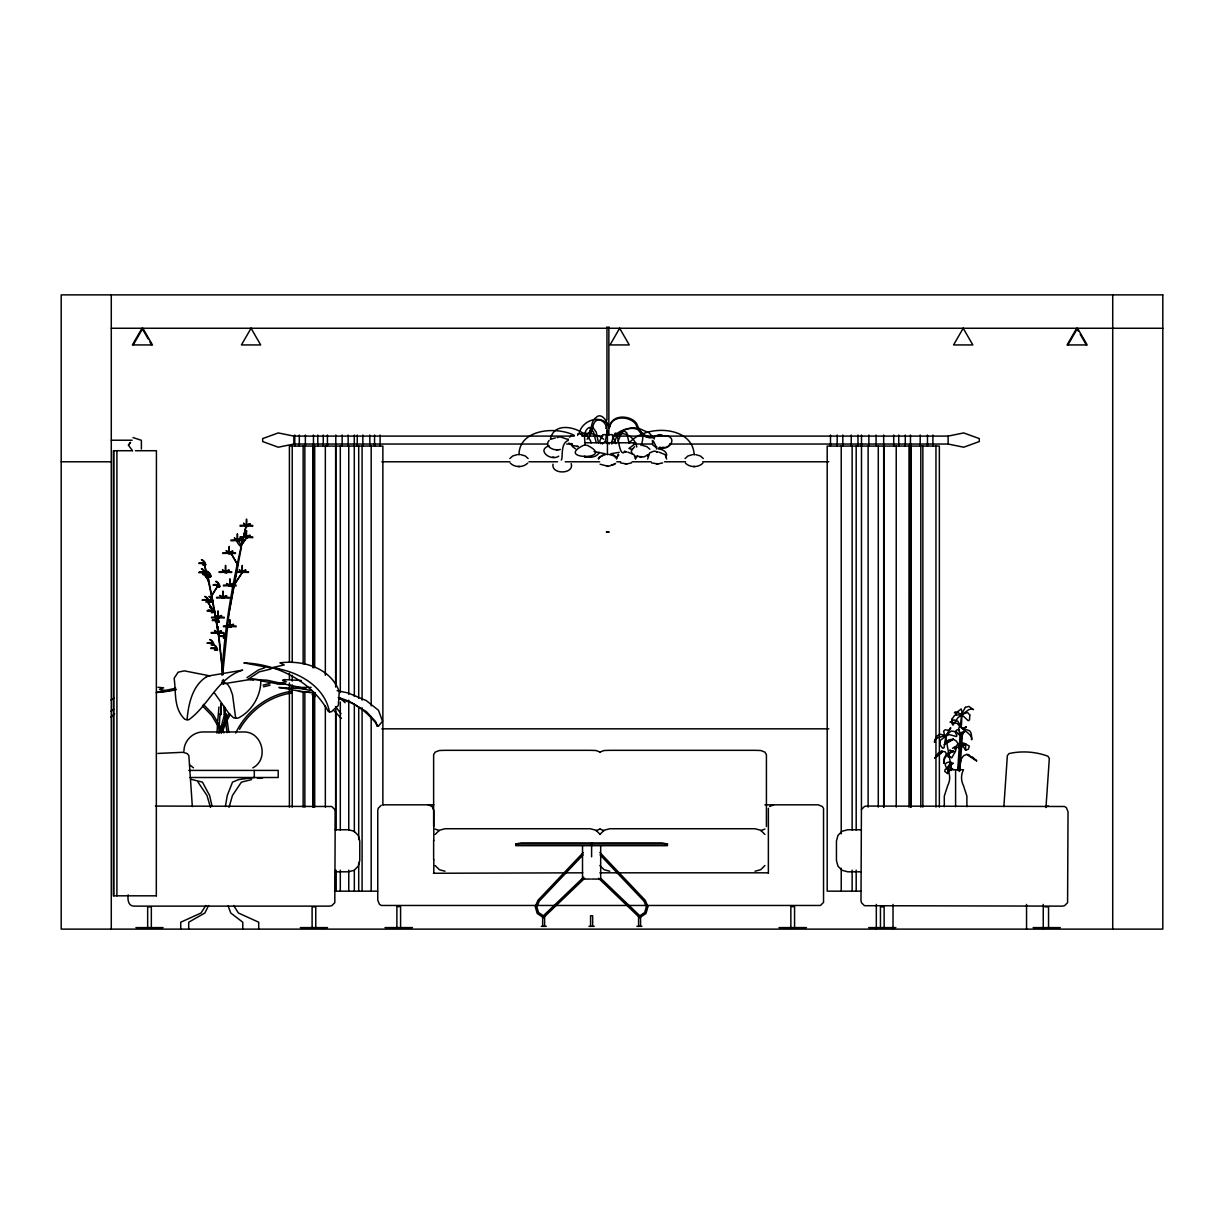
<?xml version="1.0" encoding="UTF-8"?>
<svg xmlns="http://www.w3.org/2000/svg" width="1224" height="1224" viewBox="0 0 1224 1224"><rect width="100%" height="100%" fill="white"/><g stroke="black" fill="none" stroke-linecap="round" stroke-linejoin="round"><path stroke-width="1.5" d="M965.629 750.236L962.385 745.278L962.385 743.504L963.625 743.029L969.347 746.043L968.368 749.18L965.629 750.236L965.629 743.672M656.477 449.055L656.599 446.408M611.618 442.445C618.793 415.793 617.034 454.884 623.582 452.696M950.864 770.539L950.91 766.484M220.825 703.678L220.657 714.801L221.529 703.678M220.978 703.831L220.657 714.801L221.207 703.907M609.72 426.855C611.679 415.273 629.916 415.793 635.853 424.3C637.903 429.823 641.039 435.775 647.282 437.396M609.934 425.952C612.061 414.309 630.452 414.905 636.572 423.397C638.698 429.272 642.416 435.591 649.21 436.708A14.152 13.709 90 0 0 653.463 436.708L659.032 434.765A7.069 6.854 -90 0 1 661.144 434.765L662.827 435.606M959.356 771.457L959.708 763.868M960.044 756.294L961.054 734.094M961.467 725.006L961.957 714.097M217.015 733.13L217.612 722.604M218.744 733.222L220.029 713.699M222.202 683.941L222.386 680.314M221.972 675.235C224.451 624.745 233.845 574.974 246.131 526.045L241.052 546.99C232.392 538.208 239.736 538.805 241.403 546.99L228.72 614.984M222.753 673.69L229.179 611.633L237.685 564.769L230.739 552.452M959.891 770.753L962.569 732.166M205.647 564.494L205.647 565.044A21.879 0.887 -10.5 0 0 205.142 564.922C200.797 565.32 206.382 563.774 204.178 565.014M213.894 611.923L213.894 612.474A21.879 0.887 -10.5 0 0 213.389 612.352C209.09 612.75 214.613 611.204 212.425 612.444M187.073 719.758L184.885 719.329C173.364 708.482 176.21 692.356 174.129 678.31L178.138 672.19L184.319 670.844L209.411 675.801L242.673 670.125C217.841 677.53 208.661 705.575 188.833 719.712L187.073 719.758C188.389 703.525 192.795 683.665 208.57 675.679M957.749 769.575L960.243 732.304M960.733 725.036L961.467 714.128M1003.879 806.585L1007.352 755.621L1009.004 753.586C1021.535 750.679 1035.917 751.658 1047.958 756.248L1049.32 758.482L1045.969 807.549M217.734 720.691L218.958 707.028M635.516 459.061L633.971 454.578L627.759 452.1M666.636 459.061L665.076 454.578L658.864 452.1M958.331 770.539L961.926 732.074M694.176 454.624C692.585 425.294 645.339 424.085 629.228 442.889M183.952 751.199C183.875 740.948 192.78 731.906 203.046 731.967L243.316 731.967C262.15 731.187 269.51 759.125 252.863 767.846M966.868 806.708L966.899 796.151L963.487 785.64A17.121 17.121 0 0 1 963.487 769.712L947.697 769.712A17.121 17.121 0 0 1 947.697 785.64L944.285 796.151L944.316 806.708M550.448 438.804C555.344 417.353 588.821 430.848 591.161 442.858M602.346 443.975L605.467 441.022L606.446 434.642M225.369 806.524L227.266 795.462L232.545 782.121L238.496 779.627L254.301 777.5L254.301 770.416M589.448 434.398L590.855 429.257M592.095 430.557L592.814 426.579M768.366 808.33L768.366 873.263M205.142 564.922L204.561 564.279A7.176 5.141 2.7 0 0 198.854 563.208L198.854 563.484A7.176 5.141 2.7 0 1 201.103 563.484L201.853 563.591A7.176 5.141 2.7 0 1 205.142 564.922L204.286 564.249A5.6 3.687 -22.7 0 0 199.466 562.963L200.078 563.178A5.6 3.687 -22.7 0 1 205.142 564.922L205.357 563.484A6.946 6.763 89.4 0 0 202.021 559.735L201.425 559.735A6.946 6.763 89.4 0 1 205.142 564.922L205.448 564.386A21.879 0.887 -10.5 0 1 205.632 564.448M205.142 574.056L204.561 573.429A7.176 5.141 2.7 0 0 198.854 572.358L198.854 572.633A7.176 5.141 2.7 0 1 201.103 572.618L201.853 572.725A7.176 5.141 2.7 0 1 205.142 574.056L204.286 573.383A5.6 3.687 -22.7 0 0 199.466 572.113L200.078 572.312A5.6 3.687 -22.7 0 1 205.142 574.056L205.357 572.633A6.946 6.763 89.4 0 0 202.021 568.885L201.425 568.885A6.946 6.763 89.4 0 1 205.142 574.056A21.879 0.887 -10.5 0 1 205.632 574.133L205.647 573.628A21.879 0.887 -10.5 0 0 205.448 573.521L202.71 574.5L204.178 573.888M210.482 576.55L209.61 575.877A5.6 3.687 -22.7 0 0 204.806 574.591L204.347 574.898A7.176 5.141 2.7 0 1 209.901 575.907L210.482 576.55A7.176 5.141 2.7 0 0 207.177 575.219L206.443 575.112A7.176 5.141 2.7 0 0 204.194 575.112L205.418 574.806A5.6 3.687 -22.7 0 1 210.482 576.55L210.696 575.112A6.946 6.763 89.4 0 0 207.346 571.363L206.764 571.363A6.946 6.763 89.4 0 1 210.482 576.55A21.879 0.887 -10.5 0 1 210.972 576.626L210.972 576.122A21.879 0.887 -10.5 0 0 210.773 576.014C207.208 577.804 210.727 574.974 209.518 576.642M208.294 601.688L207.499 601.826C207.85 599.867 206.244 603.723 208.646 600.265A6.946 6.763 89.4 0 0 205.311 596.516L204.714 596.516A6.946 6.763 89.4 0 1 208.432 601.688A21.879 0.887 -10.5 0 1 208.922 601.764M211.614 601.78C211.966 599.913 210.513 603.723 212.792 600.265A6.946 6.763 89.4 0 0 209.457 596.516L208.86 596.516A6.946 6.763 89.4 0 1 212.578 601.688A21.879 0.887 -10.5 0 1 213.068 601.764M213.389 612.352L212.808 611.725A7.176 5.141 2.7 0 0 207.101 610.654L207.101 610.929A7.176 5.141 2.7 0 1 209.35 610.914L210.1 611.021A7.176 5.141 2.7 0 1 213.389 612.352L212.532 611.679A5.6 3.687 -22.7 0 0 207.713 610.409L208.325 610.608A5.6 3.687 -22.7 0 1 213.389 612.352L213.603 610.929A6.946 6.763 89.4 0 0 210.268 607.181L209.671 607.181A6.946 6.763 89.4 0 1 213.389 612.352L213.695 611.816A21.879 0.887 -10.5 0 1 213.879 611.878M219.387 586.633L218.805 585.99A7.176 5.141 2.7 0 0 213.098 584.919L213.098 585.21A7.176 5.141 2.7 0 1 215.347 585.194L216.097 585.302A7.176 5.141 2.7 0 1 219.387 586.633L218.515 585.959A5.6 3.687 -22.7 0 0 213.71 584.674L214.322 584.888A5.6 3.687 -22.7 0 1 219.387 586.633L219.601 585.194A6.946 6.763 89.4 0 0 216.266 581.446L215.669 581.446A6.946 6.763 89.4 0 1 219.387 586.633A21.879 0.887 -10.5 0 1 219.876 586.709L219.876 586.204A21.879 0.887 -10.5 0 0 219.693 586.097L216.847 587.107L218.53 586.48M213.389 644.757L212.808 644.115A7.176 5.141 2.7 0 0 207.101 643.044L207.101 643.319A7.176 5.141 2.7 0 1 209.35 643.304L210.1 643.411A7.176 5.141 2.7 0 1 213.389 644.757L212.532 644.069A5.6 3.687 -22.7 0 0 207.713 642.799L208.325 643.013A5.6 3.687 -22.7 0 1 213.389 644.757L213.603 643.319A6.946 6.763 89.4 0 0 210.268 639.571L209.671 639.571A6.946 6.763 89.4 0 1 213.389 644.757A21.879 0.887 -10.5 0 1 213.879 644.818L213.894 644.314A21.879 0.887 -10.5 0 0 213.695 644.207L211.278 645.109M218.591 622.022L218.01 621.379A7.176 5.141 2.7 0 0 212.303 620.308L212.303 620.583A7.176 5.141 2.7 0 1 214.552 620.568L215.302 620.69A7.176 5.141 2.7 0 1 218.591 622.022L217.719 621.333A5.6 3.687 -22.7 0 0 212.915 620.063L213.527 620.277A5.6 3.687 -22.7 0 1 218.591 622.022L218.805 620.583A6.946 6.763 89.4 0 0 215.47 616.835L214.873 616.835A6.946 6.763 89.4 0 1 218.591 622.022A21.879 0.887 -10.5 0 1 219.081 622.083L219.081 621.578A21.879 0.887 -10.5 0 0 218.897 621.471C215.179 623.261 218.928 620.446 217.627 622.113L218.469 622.022M216.22 649.791C211.982 649.776 216.663 651.352 217.26 648.521A6.946 6.763 89.4 0 0 213.925 644.773L213.343 644.773A6.946 6.763 89.4 0 1 217.046 649.959A21.879 0.887 -10.5 0 1 217.551 650.036M964.099 731.08L961.972 735.731L958.438 734.308L955.822 730.927L957.183 729.749L959.234 729.978M219.57 732.732L224.466 714.556M221.207 733.329L225.553 717.05M948.829 767.953L945.188 769.315L944.714 771.35L947.514 773.522L949.074 766.958M960.381 762.766L961.406 758.712L963.625 755.713L966.593 754.382M618.074 441.206L621.195 433.464M553.019 464.202C551.029 474.866 574.607 474.285 571.195 463.621M952.486 748.323L955.271 746.533L956.189 747.099L955.577 751.154L951.752 757.87L948.646 755.499L948.478 753.188L953.527 750.725M591.911 431.383L588.423 438.284M229.01 807.381L232.468 795.462L241.419 782.121L251.486 779.627M222.217 732.074L226.486 721.349M598.567 459.122L599.102 457.592M652.392 440.38L652.759 444.955L656.003 447.311M960.519 723.828L961.697 727.699L963.104 728.586L966.379 726.827L964.221 727.943M593.043 425.845C596.348 413.59 608.083 423.443 605.758 428.385M960.733 749.516L962.079 746.227M221.62 728.295L228.857 713.439M666.04 457.149C668.687 452.283 662.23 448.933 658.114 448.948M220.106 595.43L223.043 597.893A20.15 3.749 0.8 0 1 229.24 598.092L229.24 597.404A20.15 3.749 0.8 0 0 224.925 597.22L223.043 597.893A27.571 5.126 0.8 0 0 216.602 598.046L216.602 597.343A27.571 5.126 0.8 0 1 220.856 597.205L223.043 597.893A9.042 1.591 -45 0 1 225.614 596.21L225.981 596.073A9.042 1.591 -45 0 1 226.669 596.088L226.669 595.736A9.042 1.591 -45 0 0 223.64 597.082L223.854 597.037M623.812 452.329L624.531 451.258A13.265 2.463 -90 0 1 625.082 451.258L625.571 451.901M208.631 905.5L204.852 913.012L188.695 922.223L188.695 929.123M235.681 733.054C246.039 711.343 267.184 694.926 291.098 691.361M599.286 452.36C596.715 457.7 589.249 458.113 584.307 456.2M637.612 455.818L635.455 458.618M670.997 443.471L666.988 447.311L658.252 448.03M640.978 445.505C650.786 421.989 616.544 424.284 614.815 442.782M227.251 719.926L230.357 714.296M208.432 601.688L207.85 601.061A7.176 5.141 2.7 0 0 202.144 599.99L202.144 600.265A7.176 5.141 2.7 0 1 204.393 600.25L205.142 600.357A7.176 5.141 2.7 0 1 208.432 601.688L207.575 601.015A5.6 3.687 -22.7 0 0 202.756 599.745L203.368 599.944A5.6 3.687 -22.7 0 1 208.432 601.688L208.738 601.152A21.879 0.887 -10.5 0 1 208.922 601.213L208.937 601.81M212.578 601.688L211.706 601.015A5.6 3.687 -22.7 0 0 206.902 599.745L206.443 600.035A7.176 5.141 2.7 0 1 211.997 601.061L212.578 601.688A7.176 5.141 2.7 0 0 209.289 600.357L208.539 600.25A7.176 5.141 2.7 0 0 206.29 600.265L207.514 599.944A5.6 3.687 -22.7 0 1 212.578 601.688L212.884 601.152A21.879 0.887 -10.5 0 1 213.068 601.213L213.068 601.81M217.046 649.959L216.48 649.317A7.176 5.141 2.7 0 0 210.757 648.246L210.757 648.521A7.176 5.141 2.7 0 1 213.007 648.521L213.756 648.628A7.176 5.141 2.7 0 1 217.046 649.959L216.189 649.286A5.6 3.687 -22.7 0 0 211.37 648.001L211.982 648.215A5.6 3.687 -22.7 0 1 217.046 649.959L217.352 649.424A21.879 0.887 -10.5 0 1 217.551 649.485M934.952 758.008L938.334 753.035L941.914 750.786L941.715 752.423L934.952 758.008L942.694 751.429L945.28 751.857L948.493 757.289M133.217 344.938L142.841 328.262L152.48 344.938L132.391 344.938L142.03 328.262L148.15 338.88M1067.894 344.938L1077.533 328.262L1087.172 344.938L1067.083 344.938L1076.707 328.262L1078.466 331.291M218.652 635.577L211.538 595.721L217.796 585.898L211.798 595.721L218.545 632.915L223.12 674.531M205.8 905.5L201.042 913.012L180.739 922.223L180.739 929.123M946.795 768.565L953.343 763.225L948.325 762.139L946.183 762.965L945.066 764.694L946.795 768.565L950.926 762.185M239.537 729.274C250.4 710.364 269.678 696.272 291.404 693.044M954.475 748.904L957.459 744.498L961.391 743.167M130.402 442.43L128.398 445.199L132.544 450.723M128.535 445.199L130.54 442.43M237.992 539.799L237.395 540.61A27.571 5.126 0.8 0 0 230.953 540.763L230.953 540.059A27.571 5.126 0.8 0 1 235.207 539.922L237.395 540.61A20.15 3.749 0.8 0 1 243.591 540.809L243.591 540.121A20.15 3.749 0.8 0 0 239.277 539.937L237.395 540.61L234.442 537.994L237.395 540.61A9.042 1.591 -45 0 1 239.965 538.927L240.332 538.789A9.042 1.591 -45 0 1 241.006 538.805L241.006 538.453A9.042 1.591 -45 0 0 237.992 539.799L238.206 539.723M214.95 615.427L218.025 617.768A9.042 1.591 -45 0 1 220.595 616.1L220.963 615.963A9.042 1.591 -45 0 1 221.636 615.963L221.636 615.626A9.042 1.591 -45 0 0 218.622 616.972L218.025 617.768A27.571 5.126 0.8 0 0 211.584 617.921L211.584 617.233A27.571 5.126 0.8 0 1 215.837 617.095L218.025 617.768A20.15 3.749 0.8 0 1 224.222 617.982L224.222 617.279A20.15 3.749 0.8 0 0 219.907 617.095L218.025 617.768L215.087 615.32M218.224 632.303L217.627 633.099A27.571 5.126 0.8 0 0 211.186 633.252L211.186 632.548A27.571 5.126 0.8 0 1 215.439 632.426L217.627 633.099A20.15 3.749 0.8 0 1 223.824 633.313L223.824 632.609A20.15 3.749 0.8 0 0 219.509 632.426L217.627 633.099L214.674 630.498L217.627 633.099A9.042 1.591 -45 0 1 220.198 631.416L220.565 631.278A9.042 1.591 -45 0 1 221.253 631.293L221.253 630.941A9.042 1.591 -45 0 0 218.224 632.303L218.04 632.181M226.96 624.072L229.898 626.535A9.042 1.591 -45 0 1 232.468 624.867L232.835 624.714A9.042 1.591 -45 0 1 233.509 624.73L233.509 624.378A9.042 1.591 -45 0 0 230.495 625.739L229.898 626.535A27.571 5.126 0.8 0 0 223.457 626.688L223.457 625.984A27.571 5.126 0.8 0 1 227.71 625.862L229.898 626.535A20.15 3.749 0.8 0 1 236.094 626.749L236.094 626.045A20.15 3.749 0.8 0 0 231.764 625.862L229.898 626.535L226.899 624.148M579.074 433.587C581.737 420.765 599.882 413.636 608.573 425.218M509.888 458.526L512.718 455.971L517.247 454.639M549.148 440.365C543.487 446.821 555.008 451.488 560.347 449.407M598.322 458.342L604.059 454.196M618.059 454.578L616.498 459.061M649.164 454.578L647.618 459.061M685.073 458.556L687.919 456.001L692.432 454.685M955.24 748.859L959.723 745.737M947.514 773.522L951.155 768.565L950.742 766.316M583.282 852.516L537.994 900.267L535.225 906.632L537.229 913.471L543.517 917.694L584.628 878.312M583.083 854.903L539.279 901.109L536.831 906.724L538.514 912.523L543.349 915.766L583.619 877.195M568.273 440.426C559.919 443.287 563.377 458.189 561.25 460.071M621.853 432.623L624.148 431.032L626.764 432.715L628.907 442.323M577.697 435.071C578.478 432.913 576.764 435.377 578.264 434.367M435.163 834.447L439.339 830.27L445.031 828.74L590.32 828.74L596.012 830.27L600.173 834.447M433.373 873.263L582.731 872.819M599.882 834.447L604.059 830.27L609.751 828.74L755.024 828.74L760.731 830.27L764.893 834.447M764.893 865.536L760.731 869.698L755.024 871.228M944.775 742.754L948.799 739.877L953.312 739.204L946.856 742.999M649.5 453.844L644.038 456.919L635.363 456.2M527.728 463.1C523.275 467.69 514.692 467.69 510.255 463.1M613.545 436.509C619.222 430.542 627.637 427.497 635.822 428.002M702.913 463.131C698.476 467.721 689.892 467.721 685.44 463.131M577.835 434.428L578.86 433.786A11.705 4.85 90 0 1 580.038 433.786L580.314 433.893M611.663 443.975L614.8 441.022M110.741 717.356L114.674 713.699M634.476 444.343L628.891 448.474M246.957 677.652L258.463 669.941L264.644 667.769M247.937 679.442L259.213 671.884L271.009 668.993M612.841 436.738C621.976 429.15 635.103 436.31 636.755 447.035M634.598 446.729L631.247 450.799L632.135 453.844M569.573 437.121L571.256 435.958M599.469 456.95L605.681 454.456M110.925 711.312L113.755 709.385M381.276 805.254L378.201 808.33L377.757 810.518L377.757 900.206L379.425 904.23L381.276 905.469L820.462 905.469L823.538 902.379L823.538 808.33L822.299 806.494L818.275 804.826L764.878 804.826M769.605 806.494L773.629 804.826M953.297 750.985L951.92 751.873L949.717 750.113L954.184 752.056M587.994 438.651L587.061 439.156M111.001 700.052L114.107 698.093M944.132 744.559L953.114 739.281M615.565 463.468L611.449 465.227M614.8 464.217L608.206 466.313L600.066 464.217M247.325 525.096L246.514 525.953L243.637 523.306L246.514 525.953A20.15 3.749 0.8 0 1 252.725 526.167L252.725 525.463A20.15 3.749 0.8 0 0 248.395 525.28L246.514 525.953A27.571 5.126 0.8 0 0 240.088 526.106L240.088 525.417A27.571 5.126 0.8 0 1 244.341 525.28L246.514 525.953A9.042 1.591 -45 0 1 249.099 524.285L249.451 524.132A9.042 1.591 -45 0 1 250.14 524.147L250.14 523.796A9.042 1.591 -45 0 0 247.126 525.157L246.973 525.157M222.6 569.818L225.537 572.281A20.15 3.749 0.8 0 1 231.734 572.495L231.734 571.792A20.15 3.749 0.8 0 0 227.419 571.608L225.537 572.281A27.571 5.126 0.8 0 0 219.096 572.434L219.096 571.746A27.571 5.126 0.8 0 1 223.365 571.608L225.537 572.281A9.042 1.591 -45 0 1 228.123 570.614L228.475 570.461A9.042 1.591 -45 0 1 229.163 570.476L229.163 570.124A9.042 1.591 -45 0 0 226.149 571.486L226.134 571.348M222.462 569.94L225.537 572.281L225.905 571.486M239.338 569.818L242.275 572.281A20.15 3.749 0.8 0 1 248.487 572.495L248.487 571.792A20.15 3.749 0.8 0 0 244.157 571.608L242.275 572.281A27.571 5.126 0.8 0 0 235.834 572.434L235.834 571.746A27.571 5.126 0.8 0 1 240.103 571.608L242.275 572.281A9.042 1.591 -45 0 1 244.861 570.614L245.213 570.461A9.042 1.591 -45 0 1 245.902 570.476L245.902 570.124A9.042 1.591 -45 0 0 242.888 571.486L242.275 572.281L239.292 569.894M219.968 595.553L223.043 597.893L223.625 596.96M230.495 585.516L229.898 585.73A27.571 5.126 0.8 0 0 223.457 585.868L223.457 585.179A27.571 5.126 0.8 0 1 227.71 585.041L229.898 585.73A20.15 3.749 0.8 0 1 236.094 585.929L236.094 585.225A20.15 3.749 0.8 0 0 231.764 585.057L230.449 585.607M557.104 437.626L558.878 437.044A7.313 6.839 -90 0 1 560.959 437.044L566.421 438.988A14.642 13.678 -90 0 0 568.502 439.156M945.54 736.205L951.522 768.749M247.814 536.54L246.682 536.648L247.738 536.54M229.99 552.468L229.5 552.514M203.031 565.289L204.148 564.799M205.846 602.132L207.269 601.565M209.993 602.132L212.44 601.688M550.846 439.217L555.359 437.886M549.102 445.811C536.036 450.08 551.075 461.739 558.741 456.139M599.882 752.102L604.059 750.511L609.751 750.327L755.024 750.327L760.731 750.511L764.893 752.102L766.423 754.642L766.423 826.521M596.012 830.652L600.173 829.061M760.731 830.652L764.893 829.061M649.531 452.987L653.524 451.258A8.568 6.64 90 0 1 655.391 451.258L657.028 451.901M210.038 602.162L211.63 601.565M203.092 573.413L203.49 573.413M631.508 462.901L626.795 463.942L620.522 462.901M662.612 462.901L657.9 463.942L651.627 462.901M965.491 743.58L963.778 744.1L964.65 745.385M216.48 622.373L217.474 621.838M224.39 637.658L223.441 638.163M212.257 612.245L211.278 612.719M243.056 572.189C244.494 571.99 240.026 573.781 242.903 572.281M223.931 597.786L221.957 598.062L223.946 597.74M263.022 685.149L269.77 683.482M263.481 686.817L270.091 685.165M208.355 576.917L209.503 576.351M206.382 676.581L210.222 675.663M619.176 452.329L610.807 453.722M156.703 692.31L175.751 688.194M156.198 692.631L168.239 691.147M176.394 689.648L168.774 691.254L159.457 689.418L163.618 687.827L157.988 687.307M547.541 444.037L293.837 444.037L278.261 447.219L262.686 441.558L262.686 438.575L278.261 432.929L293.837 436.096L574.24 436.096M612.398 436.096L948.126 436.096L963.701 432.929L979.276 438.575L979.276 441.558L963.701 447.219L948.126 444.037L669.62 444.037M583.649 445.261C553.294 460.132 617.477 460.132 587.138 445.261M515.763 844.009L521.317 842.892L661.878 842.892L667.447 844.009L667.447 845.677L515.763 845.677L515.763 844.009L667.447 844.009M1046.183 806.494L1048.341 806.065M204.209 565.06L205.02 564.922M204.209 574.194L205.02 574.056M242.612 571.363L243.805 571.394L242.689 571.363M209.549 576.688L210.344 576.55M218.453 586.77L219.264 586.633M212.456 612.49L213.251 612.352M224.619 637.933L225.553 637.796A21.879 0.887 -10.5 0 1 226.042 637.872M212.456 644.88L213.251 644.757M216.113 650.097L216.923 649.959M581.216 433.908L583.955 433.48A82.773 47.996 -81.9 0 1 592.156 433.786L599.622 436.402L603.799 439.309M659.675 447.127C669.803 451.641 678.555 436.356 664.647 435.606M224.573 637.857C226.149 636.373 221.62 638.959 225.859 637.26A21.879 0.887 -10.5 0 1 226.042 637.322M257.407 778.388L262.732 777.852M247.355 537.367C242.811 538.223 249.696 538.254 247.126 537.26M218.469 633.007L214.414 609.889M159.717 691.866L169.279 691.147M596.241 442.629L593.502 431.965L589.341 427.421C583.19 430.144 584.399 439.63 585.393 445.199M598.49 442.966L596.241 432.118L592.936 427.574M157.865 753.433L182.988 752.301L187.211 753.586L188.863 755.621L192.336 806.585M230.387 552.514L237.685 564.769M518.502 454.624L519.481 454.563M961.039 745.294L963.548 745.202M576.749 446.469L578.294 446.469L572.036 445.429L568.793 443.073M556.323 449.728L557.884 449.728M662.138 447.448L663.683 447.448M660.715 448.351L662.276 448.351M552.468 457.179L554.028 457.179M584.613 457.103L586.174 457.103M589.035 457.241L590.565 457.241M640.045 457.241L641.59 457.241M518.211 466.497L519.772 466.497M625.235 463.942L626.795 463.942M656.339 463.942L657.9 463.942M606.645 466.313L608.206 466.313M693.396 466.528L694.957 466.528M338.222 697.665C354.731 701.428 369.51 714.158 378.293 726.337L382.531 721.242L378.491 710.287L366.282 700.587L347.922 692.906L337.105 690.673M329.455 711.878L331.291 711.832L338.344 705.422L339.247 691.606C330.817 667.967 302.787 659.828 279.913 662.857L284.228 664.953L271.483 667.784C296.33 670.446 324.513 685.455 329.455 711.878L328.307 711.45C311.615 681.447 277.573 664.02 243.867 662.903L270.871 667.922M608.848 428.232L609.292 428.232M606.936 424.973C609.078 424.667 601.933 410.927 595.904 417.644C589.784 422.081 592.844 432.393 585.439 435.729A23.409 9.7 -90 0 1 583.098 435.729L580.834 434.214M214.552 693.136L228.796 713.255L233.631 717.907L237.731 718.228C251.716 711.832 261.416 695.14 260.758 679.947L253.016 679.029L226.073 683.375L221.773 682.839M111.277 328.262L1162.8 328.262M581.874 436.096L602.866 436.096M111.277 440.227L132.131 440.227M585.149 442.782L635.929 442.782M566.62 444.037L572.342 444.037M633.374 444.037L652.453 444.037M132.345 450.723L113.373 450.723L113.373 895.815L156.427 895.815M135.436 450.723L156.427 450.723L156.32 895.815M61.2 461.785L111.277 461.785M381.857 461.785L509.827 461.785M528.921 461.785L557.563 461.785M565.213 461.785L599.592 461.785M616.774 461.785L620.599 461.785M632.058 461.785L651.153 461.785M664.525 461.785L685.532 461.785M702.714 461.785L828.77 461.785M229.852 553.309C224.833 553.523 232.713 554.671 229.821 553.095M208.019 579.916L203.827 573.719L208.157 579.916L204.53 564.998L208.554 581.614L208.126 576.917L212.135 598.475M211.538 595.721L208.432 581.614M381.857 728.831L828.77 728.831M188.787 770.416L278.2 770.416L278.2 777.5L189.689 777.5M383.449 804.826L433.832 804.826M155.448 806.065L331.75 806.494L334.81 809.538L335.238 811.696L334.81 902.654L331.75 905.699L329.593 906.127L133.829 906.127C128.046 906.005 127.525 899.166 128.199 894.821M335.192 829.75L348.488 829.75L354.134 831.264L358.25 835.38L359.764 841.026L359.764 860.533L358.25 866.179L354.134 870.295L348.488 871.809L335.192 871.809M861.023 829.75L847.727 829.75L842.097 831.264L837.966 835.38L836.451 841.026L836.451 860.533L837.966 866.179L842.097 870.295L847.727 871.809L861.023 871.809M599.913 872.819L767.922 872.819M590.412 879.061L582.517 879.061L582.517 845.677M591.605 879.061L600.678 879.061L600.678 845.677M334.473 891.164L377.604 891.164M861.161 891.164L827.194 891.164L827.194 446.072L939.359 446.072L939.359 807.121M1044.883 906.877L1048.555 906.877L1048.555 927.608M541.268 926.339L546.302 926.339M588.958 926.339L594.252 926.339M636.893 926.339L641.927 926.339M135.925 927.608L163.067 927.608M300.354 927.608L327.497 927.608M385.024 927.593L412.442 927.593M779 927.593L806.417 927.593M868.719 927.608L895.861 927.608M1033.148 927.608L1060.29 927.608M609.598 425.937L610.271 425.952M609.567 426.855L609.873 426.855M693.687 454.594L694.666 454.655M311.125 687.368L296.239 687.46L306.199 689.127M301.41 680.498L284.381 679.626L282.637 680.177L286.401 681.768L276.716 683.604L260.421 680.804M299.023 691.376L315.41 693.151M309.794 692.111C299.207 692.111 289.415 688.638 278.919 687.506L301.318 688.622L312.059 690.703M276.18 683.497L285.559 684.231L277.267 683.497M218.224 632.885L222.845 674.531M190.898 779.275L202.45 782.121L209.579 795.462L212.135 806.524M271.988 667.967L278.781 668.702M605.038 453.722L594.038 451.564M253.475 680.009L248.319 679.259L266.909 680.177L301.043 687.643M695.921 454.685L700.449 456.001L703.28 458.556M629.84 448.856L632.242 449.346M609.169 454.456L613.698 455.787L616.529 458.342M520.736 454.639L525.249 455.971L528.095 458.526M428.109 804.826L432.133 806.494L433.801 810.518L433.801 840.72M642.554 445.398L647.037 446.729L649.868 449.269M638.775 428.369L649.179 432.883L654.412 438.957M949.197 766.867L953.251 769.514M609.751 871.228L604.059 869.698L599.882 865.536M445.031 871.228L439.339 869.698L435.163 865.536M132.988 437.565L141.387 440.303L141.387 449.132M225.231 683.267L227.373 683.986L230.143 688.163L232.529 694.788L235.681 718.259M339.247 698.69L351.517 702.897L366.313 711.542L375.6 721.594L377.007 726.368M628.799 442.736L629.656 443.042M600.173 752.102L596.012 750.511L590.32 750.327L445.031 750.327L439.339 750.511L435.163 752.102L433.633 754.642L433.633 826.521M599.882 829.061L604.059 830.652M435.163 829.061L439.339 830.652M288.971 685.027L293.959 686.955M969.576 755.453L967.603 754.382L976.614 760.808L966.623 754.428M612.352 454.196L617.309 457.592M661.404 436.096L659.981 435.668A7.313 6.839 -90 0 0 657.9 435.668L652.438 437.611A14.642 13.678 -90 0 1 648.276 437.611M574.377 435.392C556.369 426.151 519.236 428.951 518.991 454.594M575.586 448.856L572.342 446.5L571.455 443.455M953.205 739.235L956.204 740.933L958.331 744.192L959.157 748.354M312.105 694.651L315.302 696.578M961.574 728.005L965.231 729.902L964.374 732.212L960.871 734.584L959.463 733.681L958.713 728.632L959.57 726.322L960.901 727.438M605.467 441.022L609.338 443.975M189.536 764.786L193.499 767.846M972.239 756.937L976.614 760.808M203.337 704.366L213.083 714.433L223.839 732.87M202.511 705.942L211.783 715.55L221.575 732.013M334.137 710.93L341.435 718.457M655.574 445.368L653.31 441.007M600.938 878.48L639.846 915.766L644.681 912.523L646.379 906.724L643.931 901.109L600.112 854.903M598.582 878.312L639.678 917.694L645.981 913.471L647.986 906.632L645.201 900.267L599.928 852.516M340.241 698.062L345.137 702.744M335.437 706.539L341.022 713.714M198.028 782.121L206.978 795.462L210.436 807.381M233.646 905.5L238.405 913.012L258.708 922.223L258.708 929.123M1080.211 334.32L1086.346 344.938M149.909 341.909L151.654 344.938M615.856 443.654L612.214 434.642L602.897 434.642L599.699 441.022L600.77 443.654M228.154 906.005L230.77 913.012L242.78 922.223L242.78 929.123M334.81 876.874L335.238 879.031M647.435 454.731L647.695 456.261M226.302 713.668L228.766 732.304M224.635 714.189L227.067 732.671M618.472 454.257L618.594 455.818M950.788 762.139L950.895 763.47M223.502 679.549L223.747 684.17M223.319 681.125L223.487 684.277M609.078 426.702L609.139 428.232M224.665 709.752L224.482 714.801L224.359 706.401M1112.723 294.877L1112.723 929.123M1043.246 904.414L1043.246 929.123M1026.553 904.414L1026.553 929.123M955.592 769.712L955.592 806.708M948.126 436.096L948.126 444.037M935.962 446.072L935.962 807.121M932.902 435.025L932.902 446.072M927.486 435.025L927.486 446.072M922.865 446.072L922.865 807.121M920.815 446.072L920.815 807.121M920.188 435.025L920.188 446.072M911.237 446.072L911.237 807.121M910.564 807.121L910.472 435.025M909.004 446.072L909.004 807.121M905.286 435.025L905.286 446.072M898.737 435.025L898.737 446.072M896.228 446.072L896.228 807.121M893.719 435.025L893.719 446.072M893.015 904.414L893.015 929.123M884.126 927.608L884.126 906.877L880.454 906.877L880.454 927.608M883.881 446.072L883.881 807.121M883.682 435.025L883.682 807.121M878.281 446.072L878.281 807.121M876.323 904.414L876.323 929.123M876.063 435.025L876.063 446.072M868.856 435.025L868.856 446.072M868.122 446.072L868.122 807.121M861.497 435.025L861.436 809.033M857.963 435.025L857.963 446.072M856.188 446.072L856.188 830.04M856.188 870.157L856.188 891.164M852.134 446.072L852.134 830.04M852.134 870.157L852.134 891.164M851.231 435.025L851.231 446.072M842.831 435.025L842.831 446.072M841.225 446.072L841.225 833.865M841.225 868.244L841.225 891.164M837.17 435.025L837.17 446.072M830.499 435.025L830.499 446.072M794.56 927.593L794.56 906.647L790.857 906.647L790.857 927.593M640.565 926.339L640.565 915.766L638.591 915.766L638.591 926.339M608.864 326.808L608.864 435.209M607.425 430.45L607.425 454.41M606.966 326.808L606.966 420M606.966 423.795L606.966 435.209M592.646 926.339L592.646 915.766L590.565 915.766L590.565 926.339M591.605 842.892L591.605 856.8M544.619 926.339L544.619 915.766L542.645 915.766L542.645 926.339M433.801 859.615L433.801 872.819M433.633 840.138L433.633 859.845M400.585 927.593L400.585 906.647L396.882 906.647L396.882 927.593M382.867 805.208L382.867 446.072L289.399 446.072L289.399 661.939M380.113 435.025L380.113 446.072M374.559 435.025L374.559 446.072M371.178 446.072L371.178 705.881M371.178 717.341L371.178 891.164M369.847 435.025L369.847 446.072M362.839 435.025L362.839 446.072M362.09 446.072L362.09 700.143M362.09 707.778L362.09 891.164M358.709 446.072L358.709 698.231M358.709 707.778L358.709 839.587M358.709 862.522L358.709 891.164M357.24 435.025L357.24 446.072M354.287 435.025L354.333 696.318M354.333 703.968L354.333 831.953M354.333 870.157L354.333 891.164M348.763 446.072L348.763 694.406M348.763 700.143L348.763 830.04M348.763 870.157L348.763 891.164M348.151 435.025L348.151 446.072M342.154 435.025L342.154 446.072M340.303 446.072L340.303 692.509M340.303 702.056L340.303 830.04M340.303 870.157L340.303 891.164M335.804 435.025L335.804 686.771M335.804 707.778L335.804 830.04M335.804 870.157L335.804 891.164M335.636 446.072L335.636 686.771M335.636 711.603L335.636 830.04M335.636 870.157L335.636 891.164M327.435 435.025L327.435 446.072M325.339 446.072L325.339 675.311M325.339 705.881L325.339 807.121M323.258 435.025L323.258 446.072M317.796 435.025L317.796 446.072M315.761 927.608L315.761 906.877L312.105 906.877L312.105 927.608M314.69 446.072L314.69 667.661M314.69 692.509L314.69 807.121M313.466 435.025L313.39 667.661M313.39 692.509L313.39 807.121M312.839 446.072L312.839 667.661M312.839 694.406L312.839 807.121M305.373 435.025L305.373 446.072M304.853 446.072L304.853 663.852M304.853 692.509L304.853 807.121M303.139 446.072L303.139 663.852M303.139 692.509L303.139 807.121M299.299 435.025L299.299 446.072M294.785 435.025L294.785 446.072M293.837 436.096L293.837 444.037M292.23 446.072L292.23 661.939M292.23 675.311L292.23 681.034M292.23 684.859L292.23 807.121M289.399 673.399L289.399 679.136M289.399 682.946L289.399 807.121M151.332 927.608L151.332 906.877L147.66 906.877L147.66 927.608M116.907 450.723L116.907 895.815M113.863 450.723L113.863 895.815M111.277 294.877L111.277 929.123M217.643 632.181L217.627 633.099L217.627 626.198L217.643 632.181M218.04 616.865L218.025 617.768L218.025 610.883L218.04 616.865M223.059 596.975L223.043 597.893L223.043 590.993L223.059 596.975M225.553 571.363L225.537 572.281L225.537 565.396L225.553 571.363M229.24 552.391L229.225 553.309A27.571 5.126 0.8 0 0 222.783 553.462L222.783 552.774A27.571 5.126 0.8 0 1 227.052 552.636L229.225 553.309A20.15 3.749 0.8 0 1 235.421 553.523L235.421 552.82A20.15 3.749 0.8 0 0 231.107 552.636L229.225 553.309L226.272 550.708L229.225 553.309A9.042 1.591 -45 0 1 231.81 551.642L232.162 551.489A9.042 1.591 -45 0 1 232.851 551.504L232.851 551.152A9.042 1.591 -45 0 0 229.837 552.514L229.225 553.309L228.521 551.504L229.225 546.424L229.24 552.391M229.913 584.812L229.898 585.73A9.042 1.591 -45 0 1 232.468 584.047L232.835 583.909A9.042 1.591 -45 0 1 233.509 583.924L233.509 583.573A9.042 1.591 -45 0 0 230.495 584.919L229.898 585.73L226.838 583.527L229.898 585.73L229.898 578.83L229.913 584.812M229.913 625.617L229.898 626.535L229.898 619.65L229.913 625.617M237.41 539.692L237.395 540.61L237.395 533.71L237.41 539.692M242.291 571.363L242.275 572.281L242.275 565.396L242.291 571.363M246.529 525.035L246.514 525.953L246.514 519.068L246.529 525.035M246.529 536.556L246.514 537.474A27.571 5.126 0.8 0 0 240.088 537.627L240.088 536.923A27.571 5.126 0.8 0 1 244.341 536.785L246.514 537.474A20.15 3.749 0.8 0 1 252.725 537.673L252.725 536.984A20.15 3.749 0.8 0 0 248.395 536.801L246.514 537.474L243.637 534.812L246.514 537.474A9.042 1.591 -45 0 1 249.099 535.791L249.451 535.653A9.042 1.591 -45 0 1 250.14 535.668L250.14 535.316A9.042 1.591 -45 0 0 247.126 536.663L246.514 537.474L245.81 535.668L246.514 530.573L246.529 536.556M969.791 714.984L969.53 719.987L968.215 720.722L961.544 714.495L967.572 712.49L969.791 714.984M950.467 728.617L949.059 730.407L945.234 729.779L943.658 731.111L944.714 736.114L946.06 735.578L950.62 727.637L950.467 728.617M945.831 736.022L944.071 747.772L942.725 748.308L939.956 744.62L940.307 740.443L945.831 736.022M951.889 719.238L951.691 722.757L952.945 725.159L957.872 717.769L962.079 714.449L954.628 715.367L951.889 719.238M625.005 451.901L626.137 451.824L625.005 451.901M225.767 636.358L225.553 637.796A5.6 3.687 -22.7 0 0 220.488 636.052L219.876 635.837A5.6 3.687 -22.7 0 1 224.68 637.123L225.553 637.796A6.946 6.763 89.4 0 0 221.835 632.609L222.431 632.609A6.946 6.763 89.4 0 1 225.767 636.358M935.151 739.556L934.463 742.341L934.845 739.985L937.936 737.659L945.158 735.762L939.848 734.079L936.773 736.389L935.151 739.556M943.964 763.302L943.872 760.135L946.244 755.958L952.303 751.551L946.596 753.831L944.224 758.008L943.964 763.302M971.55 739.342C971.688 742.081 972.33 731.202 968.995 730.544C952.027 724.44 973.126 733.038 971.55 739.342M861.421 809.538L860.992 900.497L861.421 902.654L864.465 905.699L1062.386 906.127L1064.543 905.699L1067.588 902.654L1068.032 811.696L1066.379 807.718L1064.543 806.494L866.623 806.065L864.465 806.494L861.421 809.538M584.827 445.199L585.959 445.154L584.873 445.154M957.856 711.588L955.959 713.99L954.399 712.353L955.929 711.878L961.115 714.143L962.431 713.408L961.207 708.926L957.856 711.588M656.615 452.038L657.472 451.702L656.615 452.038M950.283 722.099L957.046 723.353L961.88 728.356L957.841 721.211L953.879 719.88L950.283 722.099M606.859 442.629L608.007 442.675L606.92 442.598M945.861 735.456L945.372 736.358L949.319 734.599L956.418 736.527L956.893 735.639L954.873 731.585L951.232 731.003L945.861 735.456M965.399 707.319L961.926 713.485L962.737 714.082L968.643 709.706L972.147 708.803L973.462 709.675L968.903 706.416L965.399 707.319M251.058 328.262L241.419 344.938L260.681 344.938L251.058 328.262M619.635 328.262L610.011 344.938L629.274 344.938L619.635 328.262M963.196 328.262L953.557 344.938L972.835 344.938L963.196 328.262M241.74 573.306L232.468 587.489L241.74 573.306M247.018 537.045L241.572 544.848L247.018 537.045M247.906 526.397L245.427 526.121L247.906 526.397M226.93 572.725L224.451 572.449L226.93 572.725M231.275 586.158L228.796 585.883L231.122 586.235M219.402 618.212L216.939 617.936L219.402 618.212M219.004 633.542L216.541 633.267L218.974 633.558M231.275 626.979L228.796 626.703L231.275 626.979M219.264 636.082L219.264 636.358A7.176 5.141 2.7 0 1 221.513 636.358L222.263 636.465A7.176 5.141 2.7 0 1 225.553 637.796L224.971 637.153A7.176 5.141 2.7 0 0 219.264 636.082M606.461 532.103L608.925 532.088L606.461 532.103M606.92 454.395L607.991 454.41L606.92 454.395M611.113 442.43L612.184 442.445L611.113 442.43M1162.8 294.877L61.2 294.877L61.2 929.123L1162.8 929.123L1162.8 294.877M215.363 613.76L208.003 602.514L215.363 613.76M224.757 714.801L224.466 707.503L224.757 714.801"/></g></svg>
